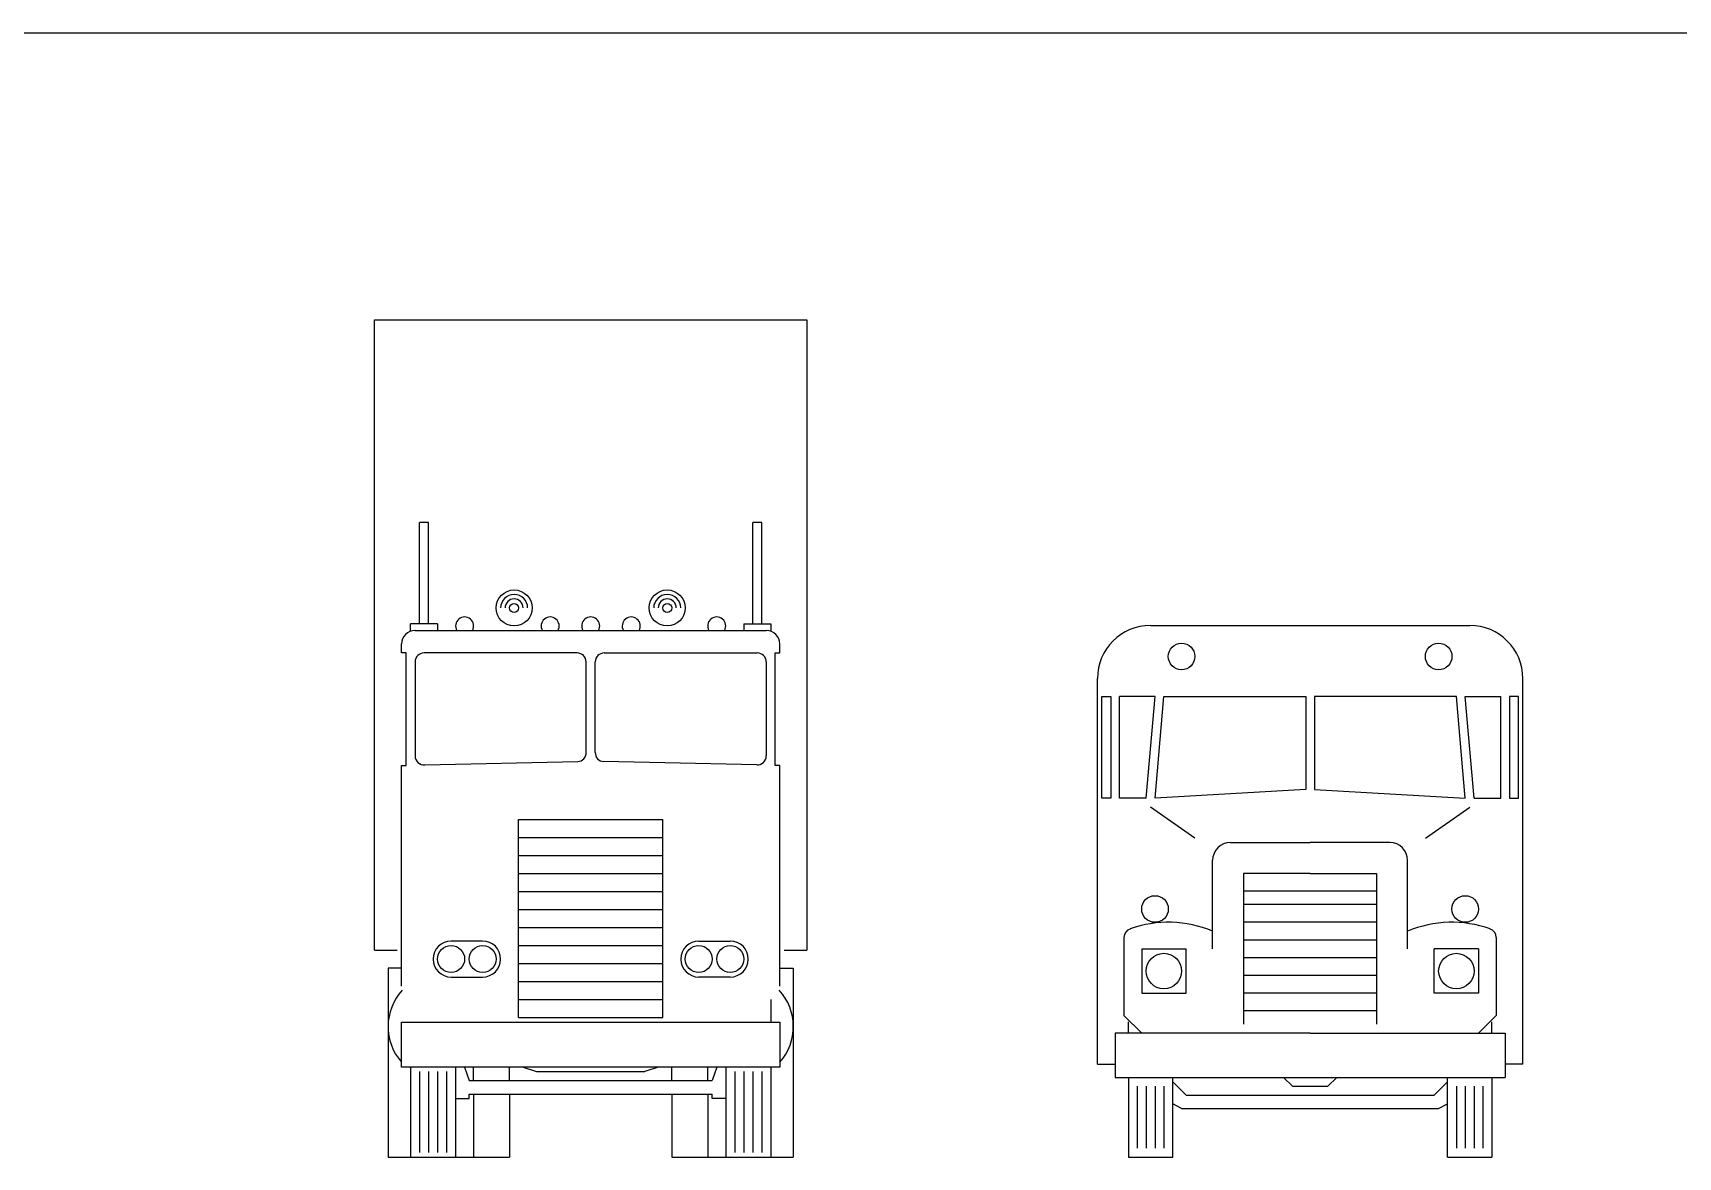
# Model space of a CAD drawing. Header units: millimetres. Extents: x 35403 to 155690, y 202798 to 276657.
# Drawn here: x 97598 to 106878, y 232394 to 238737 of the extents above; entities that cross this region are included whole.
import ezdxf

# ---------------------------------------------------------------- set-up
doc = ezdxf.new("R2010")
doc.units = ezdxf.units.MM
doc.layers.add('www.cad-blocks.net', color=7, linetype='Continuous')

# ---------------------------------------------------------------- blocks, each defined once
blk = doc.blocks.new('A$C38741C44')
at = {"linetype": 'ByBlock'}
for p, q in [((300, 3000), (2100, 3000)), ((0, 525), (0, 2700)), ((2400, 525), (2400, 2700)), ((25, 2600), (75, 2600)), ((25, 2025), (25, 2600)), ((75, 2600), (75, 2025)), ((325, 2600), (125, 2600)), ((125, 2025), (125, 2600)), ((275, 2025), (325, 2600)), ((325, 2025), (375, 2600)), ((375, 2600), (1175, 2600)), ((1175, 2600), (1175, 2075)), ((2025, 2600), (1225, 2600)), ((1225, 2600), (1225, 2075)), ((2075, 2025), (2025, 2600)), ((2125, 2025), (2075, 2600)), ((2075, 2600), (2275, 2600)), ((2275, 2025), (2275, 2600)), ((2375, 2600), (2325, 2600)), ((2325, 2600), (2325, 2025)), ((2375, 2025), (2375, 2600)), ((1175, 2075), (325, 2025)), ((1225, 2075), (2075, 2025)), ((75, 2025), (25, 2025)), ((275, 2025), (125, 2025)), ((2125, 2025), (2275, 2025)), ((2325, 2025), (2375, 2025)), ((750, 1775), (1200, 1775)), ((1650, 1775), (1200, 1775)), ((650, 1175), (650, 1675)), ((1750, 1175), (1750, 1675)), ((825, 1600), (825, 750)), ((1200, 1600), (825, 1600)), ((1200, 1600), (1575, 1600)), ((1575, 1600), (1575, 750)), ((150, 1239.6), (150, 800)), ((2250, 1239.6), (2250, 800)), ((250, 700), (150, 800)), ((175, 700), (175, 764)), ((2150, 700), (2250, 800)), ((2225, 700), (2225, 764)), ((100, 700), (100, 450)), ((1200, 700), (100, 700)), ((1200, 700), (2300, 700)), ((2300, 700), (2300, 450)), ((0, 525), (100, 525)), ((2400, 525), (2300, 525)), ((100, 450), (2300, 450)), ((175, 450), (175, 0)), ((425, 0), (425, 450)), ((1975, 0), (1975, 450)), ((2225, 450), (2225, 0)), ((475, 275), (425, 300)), ((1925, 275), (1975, 300)), ((475, 275), (1925, 275))]:
    blk.add_line(p, q, dxfattribs=at)
for p, q in [((550, 1800), (300, 1975)), ((1850, 1800), (2100, 1975)), ((1575, 1500), (825, 1500)), ((1575, 1425), (825, 1425)), ((1575, 1325), (825, 1325)), ((1575, 1225), (825, 1225)), ((250, 1175), (250, 925)), ((250, 1175), (500, 1175)), ((500, 925), (500, 1175)), ((1575, 1125), (825, 1125)), ((2150, 1175), (1900, 1175)), ((1900, 925), (1900, 1175)), ((2150, 1175), (2150, 925)), ((1575, 1025), (825, 1025)), ((250, 925), (500, 925)), ((1575, 925), (825, 925)), ((2150, 925), (1900, 925)), ((1575, 825), (825, 825)), ((225, 400), (225, 50)), ((275, 400), (275, 50)), ((325, 400), (325, 50)), ((375, 400), (375, 50)), ((500, 350), (425, 425)), ((1050, 450), (1100, 400)), ((1100, 400), (1300, 400)), ((1350, 450), (1300, 400)), ((1900, 350), (1975, 425)), ((2025, 400), (2025, 50)), ((2075, 400), (2075, 50)), ((2125, 400), (2125, 50)), ((2175, 400), (2175, 50)), ((500, 350), (1900, 350)), ((175, 0), (425, 0)), ((1975, 0), (2225, 0))]:
    blk.add_line(p, q)
for centre, radius in [((475, 2825), 75), ((1925, 2825), 75), ((375, 1050), 100), ((2025, 1050), 100)]:
    blk.add_circle(centre, radius, dxfattribs=at)
for centre in [(325, 1400), (2075, 1400)]:
    blk.add_circle(centre, 75)
for centre, radius, start, end in [((300, 2700), 300, 90, 180), ((2100, 2700), 300, 0, 90), ((750, 1675), 100, 90, 180), ((1650, 1675), 100, 0, 90), ((401.8, 685.6), 639.6, 67.16365, 109.85324), ((1998.2, 685.6), 639.6, 70.14676, 112.83635), ((200, 1239.6), 50, 107.96949, 180), ((2200, 1239.6), 50, 0, 72.03051)]:
    blk.add_arc(centre, radius, start, end, dxfattribs=at)
blk = doc.blocks.new('A$C1D0266A7')
for p, q in [((0, 4724.4), (2438.4, 4724.4)), ((0, 1168.4), (0, 4724.4)), ((2438.4, 4724.4), (2438.4, 1168.4)), ((254, 3009.9), (254, 3581.4)), ((304.8, 3581.4), (254, 3581.4)), ((304.8, 3009.9), (304.8, 3581.4)), ((2133.6, 3009.9), (2133.6, 3581.4)), ((2184.4, 3581.4), (2133.6, 3581.4)), ((2184.4, 3009.9), (2184.4, 3581.4)), ((355.6, 3009.9), (203.2, 3009.9)), ((203.2, 2971.8), (203.2, 3009.9)), ((228.6, 2971.8), (2209.8, 2971.8)), ((355.6, 3009.9), (355.6, 2971.8)), ((2082.8, 3009.9), (2235.2, 3009.9)), ((2082.8, 3009.9), (2082.8, 2971.8)), ((2235.2, 3009.9), (2235.2, 2971.8)), ((152.4, 2844.8), (152.4, 2895.6)), ((2286, 2844.8), (2286, 2895.6)), ((177.8, 2844.8), (152.4, 2844.8)), ((177.8, 2209.8), (177.8, 2844.8)), ((228.6, 2794), (228.6, 2264.1)), ((1143, 2844.8), (279.4, 2844.8)), ((1193.8, 2282.7), (1193.8, 2794)), ((1244.6, 2282.7), (1244.6, 2794)), ((1295.4, 2844.8), (2159, 2844.8)), ((2209.8, 2794), (2209.8, 2264.1)), ((2260.6, 2209.8), (2260.6, 2844.8)), ((2260.6, 2844.8), (2286, 2844.8)), ((282.8, 2213.4), (1146.4, 2232)), ((2155.6, 2213.4), (1292, 2232)), ((152.4, 965.2), (152.4, 2209.8)), ((152.4, 2209.8), (177.8, 2209.8)), ((2286, 2209.8), (2260.6, 2209.8)), ((2286, 965.2), (2286, 2209.8)), ((812.8, 787.4), (812.8, 1905)), ((812.8, 1905), (1625.6, 1905)), ((1625.6, 787.4), (1625.6, 1905)), ((812.8, 1803.4), (1625.6, 1803.4)), ((812.8, 1701.8), (1625.6, 1701.8)), ((812.8, 1600.2), (1625.6, 1600.2)), ((812.8, 1498.6), (1625.6, 1498.6)), ((812.8, 1397), (1625.6, 1397)), ((609.6, 1219.2), (431.8, 1219.2)), ((812.8, 1295.4), (1625.6, 1295.4)), ((1828.8, 1219.2), (2006.6, 1219.2)), ((0, 1168.4), (127, 1168.4)), ((812.8, 1193.8), (1625.6, 1193.8)), ((2311.4, 1168.4), (2438.4, 1168.4)), ((76.2, 1066.8), (76.2, 0)), ((152.4, 1066.8), (76.2, 1066.8)), ((812.8, 1092.2), (1625.6, 1092.2)), ((2286, 1066.8), (2362.2, 1066.8)), ((2362.2, 1066.8), (2362.2, 0)), ((431.8, 1016), (609.6, 1016)), ((812.8, 990.6), (1625.6, 990.6)), ((2006.6, 1016), (1828.8, 1016)), ((812.8, 889), (1625.6, 889)), ((2235.2, 889), (2235.2, 762)), ((152.4, 762), (2286, 762)), ((152.4, 508), (152.4, 762)), ((812.8, 787.4), (1625.6, 787.4)), ((2286, 762), (2286, 508)), ((2286, 508), (152.4, 508)), ((203.2, 508), (203.2, 0)), ((254, 482.6), (254, 25.4)), ((304.8, 482.6), (304.8, 25.4)), ((355.6, 482.6), (355.6, 25.4)), ((406.4, 482.6), (406.4, 25.4)), ((457.2, 508), (457.2, 0)), ((508, 508), (533.4, 431.8)), ((558.8, 431.8), (558.8, 508)), ((762, 431.8), (762, 508)), ((838.2, 508), (914.4, 482.6)), ((914.4, 482.6), (1524, 482.6)), ((1600.2, 508), (1524, 482.6)), ((1676.4, 431.8), (1676.4, 508)), ((1879.6, 431.8), (1879.6, 508)), ((1930.4, 508), (1905, 431.8)), ((1981.2, 508), (1981.2, 0)), ((2032, 482.6), (2032, 25.4)), ((2082.8, 482.6), (2082.8, 25.4)), ((2133.6, 482.6), (2133.6, 25.4)), ((2184.4, 482.6), (2184.4, 25.4)), ((2235.2, 508), (2235.2, 0)), ((533.4, 431.8), (1905, 431.8)), ((457.2, 330.2), (533.4, 330.2)), ((533.4, 355.6), (1905, 355.6)), ((533.4, 330.2), (533.4, 355.6)), ((558.8, 355.6), (558.8, 0)), ((762, 355.6), (762, 0)), ((1676.4, 355.6), (1676.4, 0)), ((1879.6, 355.6), (1879.6, 0)), ((1905, 330.2), (1905, 355.6)), ((1981.2, 330.2), (1905, 330.2)), ((76.2, 0), (762, 0)), ((1676.4, 0), (2362.2, 0))]:
    blk.add_line(p, q)
for centre, radius in [((787.4, 3098.8), 101.6), ((1651, 3098.8), 101.6), ((787.4, 3098.8), 25.4), ((1651, 3098.8), 25.4), ((431.8, 1117.6), 76.2), ((609.6, 1117.6), 76.2), ((1828.8, 1117.6), 76.2), ((2006.6, 1117.6), 76.2)]:
    blk.add_circle(centre, radius)
for centre, radius, start, end in [((787.4, 3098.8), 76.2, 0, 180), ((1651, 3098.8), 76.2, 0, 180), ((787.4, 3098.8), 50.8, 0, 180), ((1651, 3098.8), 50.8, 0, 180), ((228.6, 2895.6), 76.2, 90, 180), ((508, 2997.2), 50.8, 330, 210), ((990.6, 2997.2), 50.8, 330, 210), ((1219.2, 2997.2), 50.8, 330, 210), ((1447.8, 2997.2), 50.8, 330, 210), ((1930.4, 2997.2), 50.8, 330, 210), ((2209.8, 2895.6), 76.2, 0, 90), ((279.4, 2794), 50.8, 90, 180), ((1143, 2794), 50.8, 0, 90), ((1295.4, 2794), 50.8, 90, 180), ((2159, 2794), 50.8, 0, 90), ((279.4, 2264.1), 50.8, 180, 273.81407), ((1143, 2282.7), 50.8, 273.81407, 0), ((1295.4, 2282.7), 50.8, 180, 266.18593), ((2159, 2264.1), 50.8, 266.18593, 0), ((431.8, 1117.6), 101.6, 90, 270), ((609.6, 1117.6), 101.6, 270, 90), ((1828.8, 1117.6), 101.6, 90, 270), ((2006.6, 1117.6), 101.6, 270, 90), ((381, 736.6), 304.8, 137.58795, 221.40962), ((2057.4, 736.6), 304.8, 318.59038, 42.41205)]:
    blk.add_arc(centre, radius, start, end)
blk = doc.blocks.new('FORMAT')
at = {"layer": 'www.cad-blocks.net', "color": 155, "true_color": 0x546d8e}
blk.add_line((39877.4, 238737.3), (155690, 238737.3), dxfattribs=at)

msp = doc.modelspace()

# ---------------------------------------------------------------- block references
for name, p in [('A$C1D0266A7', (99524.8, 232393.5)), ('A$C38741C44', (103602.4, 232393.5))]:
    msp.add_blockref(name, p)
at = {"layer": 'www.cad-blocks.net'}
msp.add_blockref('FORMAT', (0, 0), dxfattribs=at)

doc.saveas('drawing.dxf')
